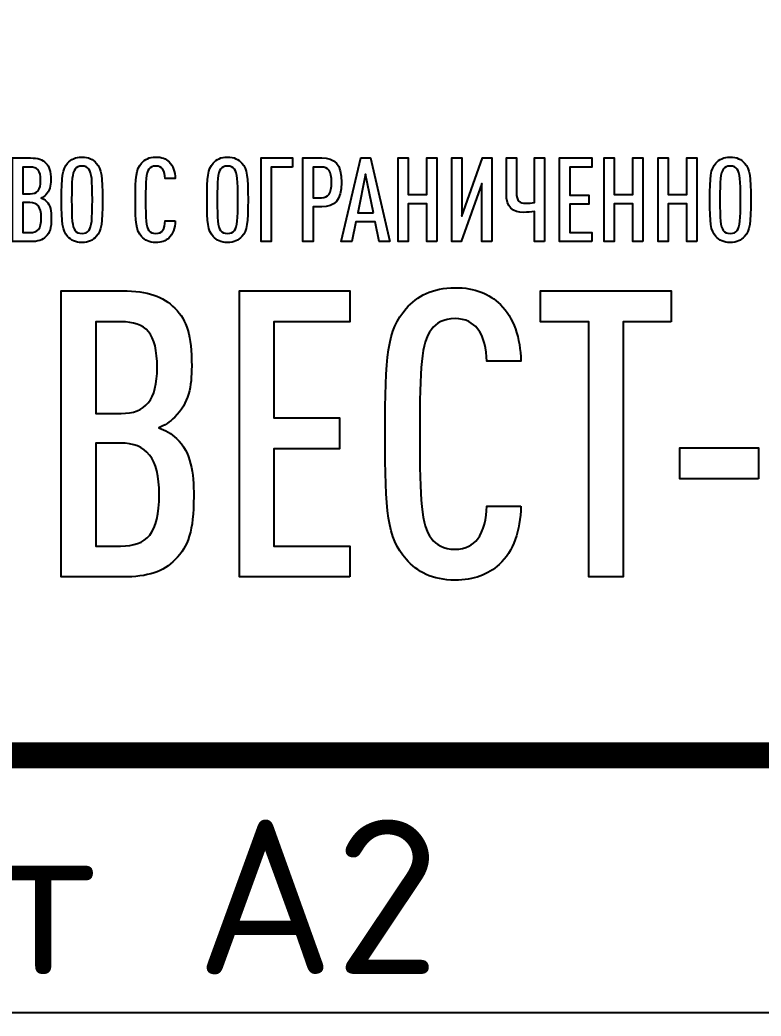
# Model space of a CAD drawing. Header units: metres. Extents: x 1642 to 8476, y 831 to 5441.
# Drawn here: x 2794.65 to 2809.05, y 1179.29 to 1198.63 of the extents above; entities that cross this region are included whole.
import ezdxf
from ezdxf.enums import TextEntityAlignment as Align

# ---------------------------------------------------------------- set-up
doc = ezdxf.new("R2010")
doc.units = ezdxf.units.M
doc.layers.add('layer 1', color=7, linetype='Continuous')
doc.layers.add('Размеры на чертеже', color=250, linetype='Continuous', lineweight=25)
doc.styles.add('-ISOCPEUR-', font='isocpeur.ttf')
doc.styles.get("Standard").update_dxf_attribs({"font": 'arial.ttf'})

# ---------------------------------------------------------------- blocks, each defined once
blk = doc.blocks.new('Лого')
at = {"layer": 'layer 1', "color": 159}
for points, knots in [([(3.3904, 2.0415), (3.3904, 2.0725), (3.3874, 2.0968), (3.3686, 2.1151), (3.3686, 2.1151), (3.3625, 2.1207), (3.3543, 2.1258), (3.3462, 2.1283), (3.3462, 2.1283), (3.3533, 2.1314), (3.3604, 2.1359), (3.3665, 2.142), (3.3665, 2.142), (3.3843, 2.1593), (3.3879, 2.1806), (3.3879, 2.2065), (3.3879, 2.2065), (3.3879, 2.2457), (3.3823, 2.2634), (3.3665, 2.2797), (3.3665, 2.2797), (3.3518, 2.2949), (3.3325, 2.3015), (3.3005, 2.3015), (3.3005, 2.3015), (3.3005, 2.3015), (3.2228, 2.3015), (3.2228, 2.3015), (3.2228, 2.3015), (3.2228, 2.3015), (3.2228, 1.9399), (3.2228, 1.9399), (3.2228, 1.9399), (3.2228, 1.9399), (3.3005, 1.9399), (3.3005, 1.9399), (3.3005, 1.9399), (3.3325, 1.9399), (3.3523, 1.9465), (3.367, 1.9617), (3.367, 1.9617), (3.3833, 1.9785), (3.3904, 1.9978), (3.3904, 2.0415)], [0, 0, 0, 0, 0.083333, 0.083333, 0.083333, 0.083333, 0.166667, 0.166667, 0.166667, 0.166667, 0.25, 0.25, 0.25, 0.25, 0.333333, 0.333333, 0.333333, 0.333333, 0.416667, 0.416667, 0.416667, 0.416667, 0.5, 0.5, 0.5, 0.5, 0.583333, 0.583333, 0.583333, 0.583333, 0.666667, 0.666667, 0.666667, 0.666667, 0.75, 0.75, 0.75, 0.75, 0.833333, 0.833333, 0.833333, 0.833333, 1, 1, 1, 1]), ([(3.6114, 2.1207), (3.6114, 2.2208), (3.6083, 2.2533), (3.5849, 2.2792), (3.5849, 2.2792), (3.5707, 2.2949), (3.5514, 2.3056), (3.523, 2.3056), (3.523, 2.3056), (3.4945, 2.3056), (3.4752, 2.2949), (3.461, 2.2792), (3.461, 2.2792), (3.4376, 2.2533), (3.4346, 2.2208), (3.4346, 2.1207), (3.4346, 2.1207), (3.4346, 2.0206), (3.4376, 1.9881), (3.461, 1.9622), (3.461, 1.9622), (3.4752, 1.9465), (3.4945, 1.9358), (3.523, 1.9358), (3.523, 1.9358), (3.5514, 1.9358), (3.5707, 1.9465), (3.5849, 1.9622), (3.5849, 1.9622), (3.6083, 1.9881), (3.6114, 2.0206), (3.6114, 2.1207)], [0, 0, 0, 0, 0.111111, 0.111111, 0.111111, 0.111111, 0.222222, 0.222222, 0.222222, 0.222222, 0.333333, 0.333333, 0.333333, 0.333333, 0.444444, 0.444444, 0.444444, 0.444444, 0.555556, 0.555556, 0.555556, 0.555556, 0.666667, 0.666667, 0.666667, 0.666667, 0.777778, 0.777778, 0.777778, 0.777778, 1, 1, 1, 1]), ([(3.9258, 2.0293), (3.9258, 2.0293), (3.8826, 2.0293), (3.8826, 2.0293), (3.8826, 2.0293), (3.8821, 2.014), (3.879, 1.9983), (3.8709, 1.9876), (3.8709, 1.9876), (3.8653, 1.9805), (3.8562, 1.9749), (3.8425, 1.9749), (3.8425, 1.9749), (3.8282, 1.9749), (3.8186, 1.9805), (3.8125, 1.9886), (3.8125, 1.9886), (3.7998, 2.0059), (3.7978, 2.0349), (3.7978, 2.1207), (3.7978, 2.1207), (3.7978, 2.2065), (3.7998, 2.2355), (3.8125, 2.2528), (3.8125, 2.2528), (3.8186, 2.2609), (3.8282, 2.2665), (3.8425, 2.2665), (3.8425, 2.2665), (3.8562, 2.2665), (3.8653, 2.2609), (3.8709, 2.2538), (3.8709, 2.2538), (3.8795, 2.2431), (3.8821, 2.2279), (3.8826, 2.2126), (3.8826, 2.2126), (3.8826, 2.2126), (3.9258, 2.2126), (3.9258, 2.2126), (3.9258, 2.2126), (3.9252, 2.2421), (3.9166, 2.268), (3.8999, 2.2843), (3.8999, 2.2843), (3.8856, 2.298), (3.8679, 2.3056), (3.8425, 2.3056), (3.8425, 2.3056), (3.814, 2.3056), (3.7942, 2.2949), (3.7805, 2.2792), (3.7805, 2.2792), (3.7566, 2.2517), (3.7541, 2.2208), (3.7541, 2.1207), (3.7541, 2.1207), (3.7541, 2.0206), (3.7566, 1.9897), (3.7805, 1.9622), (3.7805, 1.9622), (3.7942, 1.9465), (3.814, 1.9358), (3.8425, 1.9358), (3.8425, 1.9358), (3.8663, 1.9358), (3.8841, 1.9429), (3.8983, 1.9556), (3.8983, 1.9556), (3.9161, 1.9719), (3.9252, 1.9988), (3.9258, 2.0293)], [0, 0, 0, 0, 0.052632, 0.052632, 0.052632, 0.052632, 0.105263, 0.105263, 0.105263, 0.105263, 0.157895, 0.157895, 0.157895, 0.157895, 0.210526, 0.210526, 0.210526, 0.210526, 0.263158, 0.263158, 0.263158, 0.263158, 0.315789, 0.315789, 0.315789, 0.315789, 0.368421, 0.368421, 0.368421, 0.368421, 0.421053, 0.421053, 0.421053, 0.421053, 0.473684, 0.473684, 0.473684, 0.473684, 0.526316, 0.526316, 0.526316, 0.526316, 0.578947, 0.578947, 0.578947, 0.578947, 0.631579, 0.631579, 0.631579, 0.631579, 0.684211, 0.684211, 0.684211, 0.684211, 0.736842, 0.736842, 0.736842, 0.736842, 0.789474, 0.789474, 0.789474, 0.789474, 0.842105, 0.842105, 0.842105, 0.842105, 0.894737, 0.894737, 0.894737, 0.894737, 1, 1, 1, 1]), ([(4.2407, 2.1207), (4.2407, 2.2208), (4.2376, 2.2533), (4.2143, 2.2792), (4.2143, 2.2792), (4.2, 2.2949), (4.1807, 2.3056), (4.1523, 2.3056), (4.1523, 2.3056), (4.1238, 2.3056), (4.1045, 2.2949), (4.0903, 2.2792), (4.0903, 2.2792), (4.067, 2.2533), (4.0639, 2.2208), (4.0639, 2.1207), (4.0639, 2.1207), (4.0639, 2.0206), (4.067, 1.9881), (4.0903, 1.9622), (4.0903, 1.9622), (4.1045, 1.9465), (4.1238, 1.9358), (4.1523, 1.9358), (4.1523, 1.9358), (4.1807, 1.9358), (4.2, 1.9465), (4.2143, 1.9622), (4.2143, 1.9622), (4.2376, 1.9881), (4.2407, 2.0206), (4.2407, 2.1207)], [0, 0, 0, 0, 0.111111, 0.111111, 0.111111, 0.111111, 0.222222, 0.222222, 0.222222, 0.222222, 0.333333, 0.333333, 0.333333, 0.333333, 0.444444, 0.444444, 0.444444, 0.444444, 0.555556, 0.555556, 0.555556, 0.555556, 0.666667, 0.666667, 0.666667, 0.666667, 0.777778, 0.777778, 0.777778, 0.777778, 1, 1, 1, 1]), ([(4.4337, 2.2624), (4.4337, 2.2624), (4.4337, 2.3015), (4.4337, 2.3015), (4.4337, 2.3015), (4.4337, 2.3015), (4.297, 2.3015), (4.297, 2.3015), (4.297, 2.3015), (4.297, 2.3015), (4.297, 1.9399), (4.297, 1.9399), (4.297, 1.9399), (4.297, 1.9399), (4.3407, 1.9399), (4.3407, 1.9399), (4.3407, 1.9399), (4.3407, 1.9399), (4.3407, 2.2624), (4.3407, 2.2624), (4.3407, 2.2624), (4.3407, 2.2624), (4.4337, 2.2624), (4.4337, 2.2624)], [0, 0, 0, 0, 0.142857, 0.142857, 0.142857, 0.142857, 0.285714, 0.285714, 0.285714, 0.285714, 0.428571, 0.428571, 0.428571, 0.428571, 0.571429, 0.571429, 0.571429, 0.571429, 0.714286, 0.714286, 0.714286, 0.714286, 1, 1, 1, 1]), ([(4.6455, 2.1959), (4.6455, 2.2761), (4.6145, 2.3015), (4.5596, 2.3015), (4.5596, 2.3015), (4.5596, 2.3015), (4.4784, 2.3015), (4.4784, 2.3015), (4.4784, 2.3015), (4.4784, 2.3015), (4.4784, 1.9399), (4.4784, 1.9399), (4.4784, 1.9399), (4.4784, 1.9399), (4.522, 1.9399), (4.522, 1.9399), (4.522, 1.9399), (4.522, 1.9399), (4.522, 2.0907), (4.522, 2.0907), (4.522, 2.0907), (4.522, 2.0907), (4.5596, 2.0907), (4.5596, 2.0907), (4.5596, 2.0907), (4.6135, 2.0907), (4.6455, 2.1166), (4.6455, 2.1959)], [0, 0, 0, 0, 0.125, 0.125, 0.125, 0.125, 0.25, 0.25, 0.25, 0.25, 0.375, 0.375, 0.375, 0.375, 0.5, 0.5, 0.5, 0.5, 0.625, 0.625, 0.625, 0.625, 0.75, 0.75, 0.75, 0.75, 1, 1, 1, 1]), ([(4.8542, 1.9399), (4.8542, 1.9399), (4.7704, 2.3015), (4.7704, 2.3015), (4.7704, 2.3015), (4.7704, 2.3015), (4.7283, 2.3015), (4.7283, 2.3015), (4.7283, 2.3015), (4.7283, 2.3015), (4.6439, 1.9399), (4.6439, 1.9399), (4.6439, 1.9399), (4.6439, 1.9399), (4.6897, 1.9399), (4.6897, 1.9399), (4.6897, 1.9399), (4.6897, 1.9399), (4.7069, 2.0252), (4.7069, 2.0252), (4.7069, 2.0252), (4.7069, 2.0252), (4.7907, 2.0252), (4.7907, 2.0252), (4.7907, 2.0252), (4.7907, 2.0252), (4.808, 1.9399), (4.808, 1.9399), (4.808, 1.9399), (4.808, 1.9399), (4.8542, 1.9399), (4.8542, 1.9399)], [0, 0, 0, 0, 0.111111, 0.111111, 0.111111, 0.111111, 0.222222, 0.222222, 0.222222, 0.222222, 0.333333, 0.333333, 0.333333, 0.333333, 0.444444, 0.444444, 0.444444, 0.444444, 0.555556, 0.555556, 0.555556, 0.555556, 0.666667, 0.666667, 0.666667, 0.666667, 0.777778, 0.777778, 0.777778, 0.777778, 1, 1, 1, 1]), ([(5.0569, 1.9399), (5.0569, 1.9399), (5.0569, 2.3015), (5.0569, 2.3015), (5.0569, 2.3015), (5.0569, 2.3015), (5.0132, 2.3015), (5.0132, 2.3015), (5.0132, 2.3015), (5.0132, 2.3015), (5.0132, 2.1436), (5.0132, 2.1436), (5.0132, 2.1436), (5.0132, 2.1436), (4.933, 2.1436), (4.933, 2.1436), (4.933, 2.1436), (4.933, 2.1436), (4.933, 2.3015), (4.933, 2.3015), (4.933, 2.3015), (4.933, 2.3015), (4.8893, 2.3015), (4.8893, 2.3015), (4.8893, 2.3015), (4.8893, 2.3015), (4.8893, 1.9399), (4.8893, 1.9399), (4.8893, 1.9399), (4.8893, 1.9399), (4.933, 1.9399), (4.933, 1.9399), (4.933, 1.9399), (4.933, 1.9399), (4.933, 2.1039), (4.933, 2.1039), (4.933, 2.1039), (4.933, 2.1039), (5.0132, 2.1039), (5.0132, 2.1039), (5.0132, 2.1039), (5.0132, 2.1039), (5.0132, 1.9399), (5.0132, 1.9399), (5.0132, 1.9399), (5.0132, 1.9399), (5.0569, 1.9399), (5.0569, 1.9399)], [0, 0, 0, 0, 0.076923, 0.076923, 0.076923, 0.076923, 0.153846, 0.153846, 0.153846, 0.153846, 0.230769, 0.230769, 0.230769, 0.230769, 0.307692, 0.307692, 0.307692, 0.307692, 0.384615, 0.384615, 0.384615, 0.384615, 0.461538, 0.461538, 0.461538, 0.461538, 0.538462, 0.538462, 0.538462, 0.538462, 0.615385, 0.615385, 0.615385, 0.615385, 0.692308, 0.692308, 0.692308, 0.692308, 0.769231, 0.769231, 0.769231, 0.769231, 0.846154, 0.846154, 0.846154, 0.846154, 1, 1, 1, 1]), ([(5.2946, 1.9399), (5.2946, 1.9399), (5.2946, 2.3015), (5.2946, 2.3015), (5.2946, 2.3015), (5.2946, 2.3015), (5.2545, 2.3015), (5.2545, 2.3015), (5.2545, 2.3015), (5.2545, 2.3015), (5.1656, 2.0501), (5.1656, 2.0501), (5.1656, 2.0501), (5.1656, 2.0501), (5.1656, 2.3015), (5.1656, 2.3015), (5.1656, 2.3015), (5.1656, 2.3015), (5.1219, 2.3015), (5.1219, 2.3015), (5.1219, 2.3015), (5.1219, 2.3015), (5.1219, 1.9399), (5.1219, 1.9399), (5.1219, 1.9399), (5.1219, 1.9399), (5.1625, 1.9399), (5.1625, 1.9399), (5.1625, 1.9399), (5.1625, 1.9399), (5.2509, 2.1908), (5.2509, 2.1908), (5.2509, 2.1908), (5.2509, 2.1908), (5.2509, 1.9399), (5.2509, 1.9399), (5.2509, 1.9399), (5.2509, 1.9399), (5.2946, 1.9399), (5.2946, 1.9399)], [0, 0, 0, 0, 0.090909, 0.090909, 0.090909, 0.090909, 0.181818, 0.181818, 0.181818, 0.181818, 0.272727, 0.272727, 0.272727, 0.272727, 0.363636, 0.363636, 0.363636, 0.363636, 0.454545, 0.454545, 0.454545, 0.454545, 0.545455, 0.545455, 0.545455, 0.545455, 0.636364, 0.636364, 0.636364, 0.636364, 0.727273, 0.727273, 0.727273, 0.727273, 0.818182, 0.818182, 0.818182, 0.818182, 1, 1, 1, 1]), ([(5.5227, 1.9399), (5.5227, 1.9399), (5.5227, 2.3015), (5.5227, 2.3015), (5.5227, 2.3015), (5.5227, 2.3015), (5.479, 2.3015), (5.479, 2.3015), (5.479, 2.3015), (5.479, 2.3015), (5.479, 2.1085), (5.479, 2.1085), (5.479, 2.1085), (5.4658, 2.1065), (5.4546, 2.1055), (5.4404, 2.1055), (5.4404, 2.1055), (5.4165, 2.1055), (5.4013, 2.1141), (5.4013, 2.1532), (5.4013, 2.1532), (5.4013, 2.1532), (5.4013, 2.3015), (5.4013, 2.3015), (5.4013, 2.3015), (5.4013, 2.3015), (5.3576, 2.3015), (5.3576, 2.3015), (5.3576, 2.3015), (5.3576, 2.3015), (5.3576, 2.1486), (5.3576, 2.1486), (5.3576, 2.1486), (5.3576, 2.0867), (5.384, 2.0664), (5.4338, 2.0664), (5.4338, 2.0664), (5.4485, 2.0664), (5.4627, 2.0674), (5.479, 2.0699), (5.479, 2.0699), (5.479, 2.0699), (5.479, 1.9399), (5.479, 1.9399), (5.479, 1.9399), (5.479, 1.9399), (5.5227, 1.9399), (5.5227, 1.9399)], [0, 0, 0, 0, 0.076923, 0.076923, 0.076923, 0.076923, 0.153846, 0.153846, 0.153846, 0.153846, 0.230769, 0.230769, 0.230769, 0.230769, 0.307692, 0.307692, 0.307692, 0.307692, 0.384615, 0.384615, 0.384615, 0.384615, 0.461538, 0.461538, 0.461538, 0.461538, 0.538462, 0.538462, 0.538462, 0.538462, 0.615385, 0.615385, 0.615385, 0.615385, 0.692308, 0.692308, 0.692308, 0.692308, 0.769231, 0.769231, 0.769231, 0.769231, 0.846154, 0.846154, 0.846154, 0.846154, 1, 1, 1, 1]), ([(5.7273, 1.9399), (5.7273, 1.9399), (5.7273, 1.979), (5.7273, 1.979), (5.7273, 1.979), (5.7273, 1.979), (5.6314, 1.979), (5.6314, 1.979), (5.6314, 1.979), (5.6314, 1.979), (5.6314, 2.1019), (5.6314, 2.1019), (5.6314, 2.1019), (5.6314, 2.1019), (5.7141, 2.1019), (5.7141, 2.1019), (5.7141, 2.1019), (5.7141, 2.1019), (5.7141, 2.141), (5.7141, 2.141), (5.7141, 2.141), (5.7141, 2.141), (5.6314, 2.141), (5.6314, 2.141), (5.6314, 2.141), (5.6314, 2.141), (5.6314, 2.2624), (5.6314, 2.2624), (5.6314, 2.2624), (5.6314, 2.2624), (5.7273, 2.2624), (5.7273, 2.2624), (5.7273, 2.2624), (5.7273, 2.2624), (5.7273, 2.3015), (5.7273, 2.3015), (5.7273, 2.3015), (5.7273, 2.3015), (5.5877, 2.3015), (5.5877, 2.3015), (5.5877, 2.3015), (5.5877, 2.3015), (5.5877, 1.9399), (5.5877, 1.9399), (5.5877, 1.9399), (5.5877, 1.9399), (5.7273, 1.9399), (5.7273, 1.9399)], [0, 0, 0, 0, 0.076923, 0.076923, 0.076923, 0.076923, 0.153846, 0.153846, 0.153846, 0.153846, 0.230769, 0.230769, 0.230769, 0.230769, 0.307692, 0.307692, 0.307692, 0.307692, 0.384615, 0.384615, 0.384615, 0.384615, 0.461538, 0.461538, 0.461538, 0.461538, 0.538462, 0.538462, 0.538462, 0.538462, 0.615385, 0.615385, 0.615385, 0.615385, 0.692308, 0.692308, 0.692308, 0.692308, 0.769231, 0.769231, 0.769231, 0.769231, 0.846154, 0.846154, 0.846154, 0.846154, 1, 1, 1, 1]), ([(5.9483, 1.9399), (5.9483, 1.9399), (5.9483, 2.3015), (5.9483, 2.3015), (5.9483, 2.3015), (5.9483, 2.3015), (5.9046, 2.3015), (5.9046, 2.3015), (5.9046, 2.3015), (5.9046, 2.3015), (5.9046, 2.1436), (5.9046, 2.1436), (5.9046, 2.1436), (5.9046, 2.1436), (5.8244, 2.1436), (5.8244, 2.1436), (5.8244, 2.1436), (5.8244, 2.1436), (5.8244, 2.3015), (5.8244, 2.3015), (5.8244, 2.3015), (5.8244, 2.3015), (5.7807, 2.3015), (5.7807, 2.3015), (5.7807, 2.3015), (5.7807, 2.3015), (5.7807, 1.9399), (5.7807, 1.9399), (5.7807, 1.9399), (5.7807, 1.9399), (5.8244, 1.9399), (5.8244, 1.9399), (5.8244, 1.9399), (5.8244, 1.9399), (5.8244, 2.1039), (5.8244, 2.1039), (5.8244, 2.1039), (5.8244, 2.1039), (5.9046, 2.1039), (5.9046, 2.1039), (5.9046, 2.1039), (5.9046, 2.1039), (5.9046, 1.9399), (5.9046, 1.9399), (5.9046, 1.9399), (5.9046, 1.9399), (5.9483, 1.9399), (5.9483, 1.9399)], [0, 0, 0, 0, 0.076923, 0.076923, 0.076923, 0.076923, 0.153846, 0.153846, 0.153846, 0.153846, 0.230769, 0.230769, 0.230769, 0.230769, 0.307692, 0.307692, 0.307692, 0.307692, 0.384615, 0.384615, 0.384615, 0.384615, 0.461538, 0.461538, 0.461538, 0.461538, 0.538462, 0.538462, 0.538462, 0.538462, 0.615385, 0.615385, 0.615385, 0.615385, 0.692308, 0.692308, 0.692308, 0.692308, 0.769231, 0.769231, 0.769231, 0.769231, 0.846154, 0.846154, 0.846154, 0.846154, 1, 1, 1, 1]), ([(6.1809, 1.9399), (6.1809, 1.9399), (6.1809, 2.3015), (6.1809, 2.3015), (6.1809, 2.3015), (6.1809, 2.3015), (6.1372, 2.3015), (6.1372, 2.3015), (6.1372, 2.3015), (6.1372, 2.3015), (6.1372, 2.1436), (6.1372, 2.1436), (6.1372, 2.1436), (6.1372, 2.1436), (6.057, 2.1436), (6.057, 2.1436), (6.057, 2.1436), (6.057, 2.1436), (6.057, 2.3015), (6.057, 2.3015), (6.057, 2.3015), (6.057, 2.3015), (6.0133, 2.3015), (6.0133, 2.3015), (6.0133, 2.3015), (6.0133, 2.3015), (6.0133, 1.9399), (6.0133, 1.9399), (6.0133, 1.9399), (6.0133, 1.9399), (6.057, 1.9399), (6.057, 1.9399), (6.057, 1.9399), (6.057, 1.9399), (6.057, 2.1039), (6.057, 2.1039), (6.057, 2.1039), (6.057, 2.1039), (6.1372, 2.1039), (6.1372, 2.1039), (6.1372, 2.1039), (6.1372, 2.1039), (6.1372, 1.9399), (6.1372, 1.9399), (6.1372, 1.9399), (6.1372, 1.9399), (6.1809, 1.9399), (6.1809, 1.9399)], [0, 0, 0, 0, 0.076923, 0.076923, 0.076923, 0.076923, 0.153846, 0.153846, 0.153846, 0.153846, 0.230769, 0.230769, 0.230769, 0.230769, 0.307692, 0.307692, 0.307692, 0.307692, 0.384615, 0.384615, 0.384615, 0.384615, 0.461538, 0.461538, 0.461538, 0.461538, 0.538462, 0.538462, 0.538462, 0.538462, 0.615385, 0.615385, 0.615385, 0.615385, 0.692308, 0.692308, 0.692308, 0.692308, 0.769231, 0.769231, 0.769231, 0.769231, 0.846154, 0.846154, 0.846154, 0.846154, 1, 1, 1, 1]), ([(6.4141, 2.1207), (6.4141, 2.2208), (6.411, 2.2533), (6.3877, 2.2792), (6.3877, 2.2792), (6.3734, 2.2949), (6.3541, 2.3056), (6.3257, 2.3056), (6.3257, 2.3056), (6.2972, 2.3056), (6.2779, 2.2949), (6.2637, 2.2792), (6.2637, 2.2792), (6.2404, 2.2533), (6.2373, 2.2208), (6.2373, 2.1207), (6.2373, 2.1207), (6.2373, 2.0206), (6.2404, 1.9881), (6.2637, 1.9622), (6.2637, 1.9622), (6.2779, 1.9465), (6.2972, 1.9358), (6.3257, 1.9358), (6.3257, 1.9358), (6.3541, 1.9358), (6.3734, 1.9465), (6.3877, 1.9622), (6.3877, 1.9622), (6.411, 1.9881), (6.4141, 2.0206), (6.4141, 2.1207)], [0, 0, 0, 0, 0.111111, 0.111111, 0.111111, 0.111111, 0.222222, 0.222222, 0.222222, 0.222222, 0.333333, 0.333333, 0.333333, 0.333333, 0.444444, 0.444444, 0.444444, 0.444444, 0.555556, 0.555556, 0.555556, 0.555556, 0.666667, 0.666667, 0.666667, 0.666667, 0.777778, 0.777778, 0.777778, 0.777778, 1, 1, 1, 1]), ([(3.3442, 2.2045), (3.3442, 2.1634), (3.3295, 2.1466), (3.2985, 2.1466), (3.2985, 2.1466), (3.2985, 2.1466), (3.2665, 2.1466), (3.2665, 2.1466), (3.2665, 2.1466), (3.2665, 2.1466), (3.2665, 2.2624), (3.2665, 2.2624), (3.2665, 2.2624), (3.2665, 2.2624), (3.2985, 2.2624), (3.2985, 2.2624), (3.2985, 2.2624), (3.33, 2.2624), (3.3442, 2.2482), (3.3442, 2.2045)], [0, 0, 0, 0, 0.166667, 0.166667, 0.166667, 0.166667, 0.333333, 0.333333, 0.333333, 0.333333, 0.5, 0.5, 0.5, 0.5, 0.666667, 0.666667, 0.666667, 0.666667, 1, 1, 1, 1]), ([(3.5677, 2.1207), (3.5677, 2.0349), (3.5651, 2.0059), (3.5524, 1.9886), (3.5524, 1.9886), (3.5463, 1.9805), (3.5372, 1.9749), (3.523, 1.9749), (3.523, 1.9749), (3.5088, 1.9749), (3.4991, 1.9805), (3.493, 1.9886), (3.493, 1.9886), (3.4803, 2.0059), (3.4783, 2.0349), (3.4783, 2.1207), (3.4783, 2.1207), (3.4783, 2.2065), (3.4803, 2.2355), (3.493, 2.2528), (3.493, 2.2528), (3.4991, 2.2609), (3.5088, 2.2665), (3.523, 2.2665), (3.523, 2.2665), (3.5372, 2.2665), (3.5463, 2.2609), (3.5524, 2.2528), (3.5524, 2.2528), (3.5651, 2.2355), (3.5677, 2.2065), (3.5677, 2.1207)], [0, 0, 0, 0, 0.111111, 0.111111, 0.111111, 0.111111, 0.222222, 0.222222, 0.222222, 0.222222, 0.333333, 0.333333, 0.333333, 0.333333, 0.444444, 0.444444, 0.444444, 0.444444, 0.555556, 0.555556, 0.555556, 0.555556, 0.666667, 0.666667, 0.666667, 0.666667, 0.777778, 0.777778, 0.777778, 0.777778, 1, 1, 1, 1]), ([(4.197, 2.1207), (4.197, 2.0349), (4.1944, 2.0059), (4.1817, 1.9886), (4.1817, 1.9886), (4.1756, 1.9805), (4.1665, 1.9749), (4.1523, 1.9749), (4.1523, 1.9749), (4.1381, 1.9749), (4.1284, 1.9805), (4.1223, 1.9886), (4.1223, 1.9886), (4.1096, 2.0059), (4.1076, 2.0349), (4.1076, 2.1207), (4.1076, 2.1207), (4.1076, 2.2065), (4.1096, 2.2355), (4.1223, 2.2528), (4.1223, 2.2528), (4.1284, 2.2609), (4.1381, 2.2665), (4.1523, 2.2665), (4.1523, 2.2665), (4.1665, 2.2665), (4.1756, 2.2609), (4.1817, 2.2528), (4.1817, 2.2528), (4.1944, 2.2355), (4.197, 2.2065), (4.197, 2.1207)], [0, 0, 0, 0, 0.111111, 0.111111, 0.111111, 0.111111, 0.222222, 0.222222, 0.222222, 0.222222, 0.333333, 0.333333, 0.333333, 0.333333, 0.444444, 0.444444, 0.444444, 0.444444, 0.555556, 0.555556, 0.555556, 0.555556, 0.666667, 0.666667, 0.666667, 0.666667, 0.777778, 0.777778, 0.777778, 0.777778, 1, 1, 1, 1]), ([(4.6018, 2.1959), (4.6018, 2.1476), (4.5876, 2.1298), (4.5581, 2.1298), (4.5581, 2.1298), (4.5581, 2.1298), (4.522, 2.1298), (4.522, 2.1298), (4.522, 2.1298), (4.522, 2.1298), (4.522, 2.2624), (4.522, 2.2624), (4.522, 2.2624), (4.522, 2.2624), (4.5581, 2.2624), (4.5581, 2.2624), (4.5581, 2.2624), (4.5876, 2.2624), (4.6018, 2.2446), (4.6018, 2.1959)], [0, 0, 0, 0, 0.166667, 0.166667, 0.166667, 0.166667, 0.333333, 0.333333, 0.333333, 0.333333, 0.5, 0.5, 0.5, 0.5, 0.666667, 0.666667, 0.666667, 0.666667, 1, 1, 1, 1]), ([(6.3704, 2.1207), (6.3704, 2.0349), (6.3678, 2.0059), (6.3551, 1.9886), (6.3551, 1.9886), (6.349, 1.9805), (6.3399, 1.9749), (6.3257, 1.9749), (6.3257, 1.9749), (6.3115, 1.9749), (6.3018, 1.9805), (6.2957, 1.9886), (6.2957, 1.9886), (6.283, 2.0059), (6.281, 2.0349), (6.281, 2.1207), (6.281, 2.1207), (6.281, 2.2065), (6.283, 2.2355), (6.2957, 2.2528), (6.2957, 2.2528), (6.3018, 2.2609), (6.3115, 2.2665), (6.3257, 2.2665), (6.3257, 2.2665), (6.3399, 2.2665), (6.349, 2.2609), (6.3551, 2.2528), (6.3551, 2.2528), (6.3678, 2.2355), (6.3704, 2.2065), (6.3704, 2.1207)], [0, 0, 0, 0, 0.111111, 0.111111, 0.111111, 0.111111, 0.222222, 0.222222, 0.222222, 0.222222, 0.333333, 0.333333, 0.333333, 0.333333, 0.444444, 0.444444, 0.444444, 0.444444, 0.555556, 0.555556, 0.555556, 0.555556, 0.666667, 0.666667, 0.666667, 0.666667, 0.777778, 0.777778, 0.777778, 0.777778, 1, 1, 1, 1]), ([(4.7826, 2.0643), (4.7826, 2.0643), (4.7151, 2.0643), (4.7151, 2.0643), (4.7151, 2.0643), (4.7151, 2.0643), (4.7491, 2.2309), (4.7491, 2.2309), (4.7491, 2.2309), (4.7491, 2.2309), (4.7826, 2.0643), (4.7826, 2.0643)], [0, 0, 0, 0, 0.25, 0.25, 0.25, 0.25, 0.5, 0.5, 0.5, 0.5, 1, 1, 1, 1]), ([(3.3467, 2.044), (3.3467, 1.9942), (3.331, 1.979), (3.298, 1.979), (3.298, 1.979), (3.298, 1.979), (3.2665, 1.979), (3.2665, 1.979), (3.2665, 1.979), (3.2665, 1.979), (3.2665, 2.109), (3.2665, 2.109), (3.2665, 2.109), (3.2665, 2.109), (3.298, 2.109), (3.298, 2.109), (3.298, 2.109), (3.3305, 2.109), (3.3467, 2.0907), (3.3467, 2.044)], [0, 0, 0, 0, 0.166667, 0.166667, 0.166667, 0.166667, 0.333333, 0.333333, 0.333333, 0.333333, 0.5, 0.5, 0.5, 0.5, 0.666667, 0.666667, 0.666667, 0.666667, 1, 1, 1, 1]), ([(4.0059, 0.8385), (4.0059, 0.9444), (3.9954, 1.0277), (3.9312, 1.0902), (3.9312, 1.0902), (3.9104, 1.1093), (3.8826, 1.1267), (3.8549, 1.1353), (3.8549, 1.1353), (3.8792, 1.1457), (3.9035, 1.1614), (3.9243, 1.1822), (3.9243, 1.1822), (3.985, 1.2412), (3.9972, 1.3141), (3.9972, 1.4026), (3.9972, 1.4026), (3.9972, 1.5363), (3.9781, 1.597), (3.9243, 1.6525), (3.9243, 1.6525), (3.8739, 1.7046), (3.808, 1.7272), (3.6987, 1.7272), (3.6987, 1.7272), (3.6987, 1.7272), (3.4331, 1.7272), (3.4331, 1.7272), (3.4331, 1.7272), (3.4331, 1.7272), (3.4331, 0.4914), (3.4331, 0.4914), (3.4331, 0.4914), (3.4331, 0.4914), (3.6987, 0.4914), (3.6987, 0.4914), (3.6987, 0.4914), (3.808, 0.4914), (3.8757, 0.514), (3.926, 0.5661), (3.926, 0.5661), (3.9816, 0.6233), (4.0059, 0.6893), (4.0059, 0.8385)], [0, 0, 0, 0, 0.083333, 0.083333, 0.083333, 0.083333, 0.166667, 0.166667, 0.166667, 0.166667, 0.25, 0.25, 0.25, 0.25, 0.333333, 0.333333, 0.333333, 0.333333, 0.416667, 0.416667, 0.416667, 0.416667, 0.5, 0.5, 0.5, 0.5, 0.583333, 0.583333, 0.583333, 0.583333, 0.666667, 0.666667, 0.666667, 0.666667, 0.75, 0.75, 0.75, 0.75, 0.833333, 0.833333, 0.833333, 0.833333, 1, 1, 1, 1]), ([(4.681, 0.4914), (4.681, 0.4914), (4.681, 0.6251), (4.681, 0.6251), (4.681, 0.6251), (4.681, 0.6251), (4.353, 0.6251), (4.353, 0.6251), (4.353, 0.6251), (4.353, 0.6251), (4.353, 1.0451), (4.353, 1.0451), (4.353, 1.0451), (4.353, 1.0451), (4.6359, 1.0451), (4.6359, 1.0451), (4.6359, 1.0451), (4.6359, 1.0451), (4.6359, 1.1787), (4.6359, 1.1787), (4.6359, 1.1787), (4.6359, 1.1787), (4.353, 1.1787), (4.353, 1.1787), (4.353, 1.1787), (4.353, 1.1787), (4.353, 1.5935), (4.353, 1.5935), (4.353, 1.5935), (4.353, 1.5935), (4.681, 1.5935), (4.681, 1.5935), (4.681, 1.5935), (4.681, 1.5935), (4.681, 1.7272), (4.681, 1.7272), (4.681, 1.7272), (4.681, 1.7272), (4.2037, 1.7272), (4.2037, 1.7272), (4.2037, 1.7272), (4.2037, 1.7272), (4.2037, 0.4914), (4.2037, 0.4914), (4.2037, 0.4914), (4.2037, 0.4914), (4.681, 0.4914), (4.681, 0.4914)], [0, 0, 0, 0, 0.076923, 0.076923, 0.076923, 0.076923, 0.153846, 0.153846, 0.153846, 0.153846, 0.230769, 0.230769, 0.230769, 0.230769, 0.307692, 0.307692, 0.307692, 0.307692, 0.384615, 0.384615, 0.384615, 0.384615, 0.461538, 0.461538, 0.461538, 0.461538, 0.538462, 0.538462, 0.538462, 0.538462, 0.615385, 0.615385, 0.615385, 0.615385, 0.692308, 0.692308, 0.692308, 0.692308, 0.769231, 0.769231, 0.769231, 0.769231, 0.846154, 0.846154, 0.846154, 0.846154, 1, 1, 1, 1]), ([(5.4204, 0.7969), (5.4204, 0.7969), (5.2728, 0.7969), (5.2728, 0.7969), (5.2728, 0.7969), (5.2711, 0.7448), (5.2607, 0.691), (5.2329, 0.6546), (5.2329, 0.6546), (5.2138, 0.6303), (5.1826, 0.6112), (5.1357, 0.6112), (5.1357, 0.6112), (5.0871, 0.6112), (5.0541, 0.6303), (5.0333, 0.658), (5.0333, 0.658), (4.9899, 0.7171), (4.983, 0.816), (4.983, 1.1093), (4.983, 1.1093), (4.983, 1.4026), (4.9899, 1.5015), (5.0333, 1.5606), (5.0333, 1.5606), (5.0541, 1.5883), (5.0871, 1.6074), (5.1357, 1.6074), (5.1357, 1.6074), (5.1826, 1.6074), (5.2138, 1.5883), (5.2329, 1.564), (5.2329, 1.564), (5.2624, 1.5276), (5.2711, 1.4755), (5.2728, 1.4234), (5.2728, 1.4234), (5.2728, 1.4234), (5.4204, 1.4234), (5.4204, 1.4234), (5.4204, 1.4234), (5.4186, 1.5241), (5.3891, 1.6126), (5.3318, 1.6682), (5.3318, 1.6682), (5.2832, 1.715), (5.2225, 1.7411), (5.1357, 1.7411), (5.1357, 1.7411), (5.0385, 1.7411), (4.9708, 1.7046), (4.924, 1.6508), (4.924, 1.6508), (4.8424, 1.5571), (4.8337, 1.4512), (4.8337, 1.1093), (4.8337, 1.1093), (4.8337, 0.7674), (4.8424, 0.6615), (4.924, 0.5678), (4.924, 0.5678), (4.9708, 0.514), (5.0385, 0.4775), (5.1357, 0.4775), (5.1357, 0.4775), (5.2173, 0.4775), (5.278, 0.5018), (5.3266, 0.5452), (5.3266, 0.5452), (5.3874, 0.6008), (5.4186, 0.6928), (5.4204, 0.7969)], [0, 0, 0, 0, 0.052632, 0.052632, 0.052632, 0.052632, 0.105263, 0.105263, 0.105263, 0.105263, 0.157895, 0.157895, 0.157895, 0.157895, 0.210526, 0.210526, 0.210526, 0.210526, 0.263158, 0.263158, 0.263158, 0.263158, 0.315789, 0.315789, 0.315789, 0.315789, 0.368421, 0.368421, 0.368421, 0.368421, 0.421053, 0.421053, 0.421053, 0.421053, 0.473684, 0.473684, 0.473684, 0.473684, 0.526316, 0.526316, 0.526316, 0.526316, 0.578947, 0.578947, 0.578947, 0.578947, 0.631579, 0.631579, 0.631579, 0.631579, 0.684211, 0.684211, 0.684211, 0.684211, 0.736842, 0.736842, 0.736842, 0.736842, 0.789474, 0.789474, 0.789474, 0.789474, 0.842105, 0.842105, 0.842105, 0.842105, 0.894737, 0.894737, 0.894737, 0.894737, 1, 1, 1, 1]), ([(6.0695, 1.5935), (6.0695, 1.5935), (6.0695, 1.7272), (6.0695, 1.7272), (6.0695, 1.7272), (6.0695, 1.7272), (5.5054, 1.7272), (5.5054, 1.7272), (5.5054, 1.7272), (5.5054, 1.7272), (5.5054, 1.5935), (5.5054, 1.5935), (5.5054, 1.5935), (5.5054, 1.5935), (5.7137, 1.5935), (5.7137, 1.5935), (5.7137, 1.5935), (5.7137, 1.5935), (5.7137, 0.4914), (5.7137, 0.4914), (5.7137, 0.4914), (5.7137, 0.4914), (5.8629, 0.4914), (5.8629, 0.4914), (5.8629, 0.4914), (5.8629, 0.4914), (5.8629, 1.5935), (5.8629, 1.5935), (5.8629, 1.5935), (5.8629, 1.5935), (6.0695, 1.5935), (6.0695, 1.5935)], [0, 0, 0, 0, 0.111111, 0.111111, 0.111111, 0.111111, 0.222222, 0.222222, 0.222222, 0.222222, 0.333333, 0.333333, 0.333333, 0.333333, 0.444444, 0.444444, 0.444444, 0.444444, 0.555556, 0.555556, 0.555556, 0.555556, 0.666667, 0.666667, 0.666667, 0.666667, 0.777778, 0.777778, 0.777778, 0.777778, 1, 1, 1, 1]), ([(3.8479, 1.3957), (3.8479, 1.2551), (3.7976, 1.1978), (3.6917, 1.1978), (3.6917, 1.1978), (3.6917, 1.1978), (3.5824, 1.1978), (3.5824, 1.1978), (3.5824, 1.1978), (3.5824, 1.1978), (3.5824, 1.5935), (3.5824, 1.5935), (3.5824, 1.5935), (3.5824, 1.5935), (3.6917, 1.5935), (3.6917, 1.5935), (3.6917, 1.5935), (3.7993, 1.5935), (3.8479, 1.5449), (3.8479, 1.3957)], [0, 0, 0, 0, 0.166667, 0.166667, 0.166667, 0.166667, 0.333333, 0.333333, 0.333333, 0.333333, 0.5, 0.5, 0.5, 0.5, 0.666667, 0.666667, 0.666667, 0.666667, 1, 1, 1, 1]), ([(3.8566, 0.8472), (3.8566, 0.6771), (3.8028, 0.6251), (3.69, 0.6251), (3.69, 0.6251), (3.69, 0.6251), (3.5824, 0.6251), (3.5824, 0.6251), (3.5824, 0.6251), (3.5824, 0.6251), (3.5824, 1.0694), (3.5824, 1.0694), (3.5824, 1.0694), (3.5824, 1.0694), (3.69, 1.0694), (3.69, 1.0694), (3.69, 1.0694), (3.8011, 1.0694), (3.8566, 1.0069), (3.8566, 0.8472)], [0, 0, 0, 0, 0.166667, 0.166667, 0.166667, 0.166667, 0.333333, 0.333333, 0.333333, 0.333333, 0.5, 0.5, 0.5, 0.5, 0.666667, 0.666667, 0.666667, 0.666667, 1, 1, 1, 1]), ([(6.4478, 0.9149), (6.4478, 0.9149), (6.4478, 1.0486), (6.4478, 1.0486), (6.4478, 1.0486), (6.4478, 1.0486), (6.1077, 1.0486), (6.1077, 1.0486), (6.1077, 1.0486), (6.1077, 1.0486), (6.1077, 0.9149), (6.1077, 0.9149), (6.1077, 0.9149), (6.1077, 0.9149), (6.4478, 0.9149), (6.4478, 0.9149)], [0, 0, 0, 0, 0.2, 0.2, 0.2, 0.2, 0.4, 0.4, 0.4, 0.4, 0.6, 0.6, 0.6, 0.6, 1, 1, 1, 1])]:
    blk.add_open_spline(points, degree=3, knots=knots, dxfattribs=at)
blk = doc.blocks.new('*U330')
blk.add_lwpolyline([(0, 123), (594, 123), (594, -297), (0, -297)], close=True)
at = {"const_width": 0.5}
blk.add_lwpolyline([(20, 118), (589, 118), (589, -292), (20, -292)], close=True, dxfattribs=at)
at = {"xscale": 4.492609629394886, "yscale": 4.492609629394886, "zscale": 4.492609629394886}
blk.add_blockref('Лого', (542.434, -290.745), dxfattribs=at)
blk.add_attdef('РАЗРАБОТАЛ', text='', height=2.5).set_placement((424.501, -264.224), align=Align.MIDDLE_LEFT)
at = {"flags": 8}
for tag, height, p in [('ДАТА', 2.5, (464.074, -264.402)), ('ЛИСТ', 3, (560.388, -271.915)), ('ЛИСТОВ', 3, (577.888, -271.915))]:
    blk.add_attdef(tag, text='', height=height, dxfattribs=at).set_placement(p, align=Align.MIDDLE_CENTER)
for tag, p in [('ТЕПЛОВЫЕ_СЕТИ_001', (489.411, -270.975)), ('ИМЯ_ЧЕРТЕЖА_001', (492.543, -284.679))]:
    blk.add_attdef(tag, p, '', height=3, dxfattribs=at)
blk.add_attdef('ПРОВЕРИЛ', (424.749, -270.729), '', height=2.5)
at = {"style": '-ISOCPEUR-', "flags": 8}
blk.add_attdef('ФОРМАТ', text='', height=3, dxfattribs=at).set_placement((554.972, -294.745), align=Align.MIDDLE_CENTER)

msp = doc.modelspace()

# ---------------------------------------------------------------- block references
at = {"layer": 'Размеры на чертеже', "lineweight": 90}
ref = msp.add_blockref('*U330', (2237.597, 1476.353), dxfattribs=at)
ref.add_attrib('ФОРМАТ', 'Формат А2', dxfattribs={"layer": '0', "height": 3, "style": '-ISOCPEUR-', "flags": 8}).set_placement((2792.569, 1181.608), align=Align.MIDDLE_CENTER)

doc.saveas('drawing.dxf')
